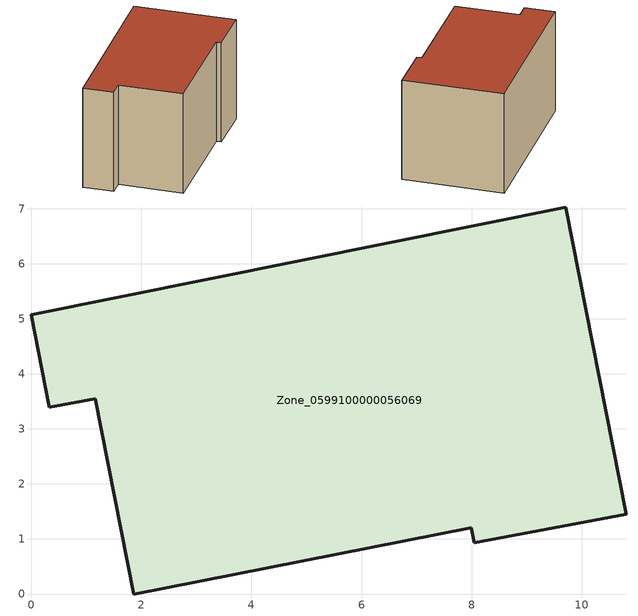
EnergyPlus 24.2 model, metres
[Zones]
Zone_0599100000056069
 floor ground (C_G): 9.71,7.03 10.81,1.45 8.05,0.93 7.99,1.2 1.86,0 1.16,3.55 0.33,3.39 0,5.07 z0
 wall outside (C_F): 10.81,1.45 9.71,7.03 0,5.07 0.33,3.39 1.16,3.55 1.86,0 7.99,1.2 8.05,0.93 10.81,1.45 z0:5.93
 roof outside (C_R): 8.05,0.93 10.81,1.45 9.71,7.03 0,5.07 0.33,3.39 1.16,3.55 1.86,0 7.99,1.2 z5.93
[BUILDING]
Pand.0599100000056069: North Axis=0; Terrain=City; Loads Convergence Tolerance Value=0.04; Temperature Convergence Tolerance Value=0.4; Solar Distribution=FullExterior; Maximum Number of Warmup Days=25; Minimum Number of Warmup Days=1
[Site:Location]
Rotterdam.The.Hague.AP_ZH_NLD Design_Conditions: Latitude=51.96; Longitude=4.45; Time Zone=1; Elevation=-4.5
[SITE:GROUNDTEMPERATURE:BUILDINGSURFACE]
18, 18, 18, 18, 18, 18, 18, 18, 18, 18, 18, 18
[MATERIAL] Thermal Absorptance=0.9; Solar Absorptance=0.7; Visible Absorptance=0.7
Name | Roughness | Thickness | Conductivity | Density | Specific Heat
G.TI.1975-1991 | MediumSmooth | 0.15 | 0.288461 | 540 | 1210
F.TI.1975-1991 | Rough | 0.3 | 0.230769 | 1920 | 840
R.TI.1975-1991 | MediumRough | 0.2 | 0.153846 | 1500 | 1000
[CONSTRUCTION]
C_G: G.TI.1975-1991
C_F: F.TI.1975-1991
C_R: R.TI.1975-1991
[ZONE]
Zone_0599100000056069: Type=1; Multiplier=1; Ceiling Height=Autocalculate; Volume=Autocalculate; Floor Area=autocalculate; Part of Total Floor Area=Yes
[ZONEINFILTRATION:DESIGNFLOWRATE]
Infil_Zone_0599100000056069: Zone or ZoneList or Space or SpaceList=Zone_0599100000056069; Schedule=AlwaysOn; Design Flow Rate Calculation Method=Flow/Area; Flow Rate per Floor Area=0.003; Constant Term Coefficient=1; Temperature Term Coefficient=0; Velocity Term Coefficient=0; Velocity Squared Term Coefficient=0
[HVACTEMPLATE:ZONE:IDEALLOADSAIRSYSTEM]
Zone_0599100000056069: Maximum Heating Supply Air Temperature=50; Minimum Cooling Supply Air Temperature=13; Maximum Heating Supply Air Humidity Ratio=0.0156; Minimum Cooling Supply Air Humidity Ratio=0.0077; Heating Limit=NoLimit; Cooling Limit=NoLimit; Dehumidification Control Type=ConstantSensibleHeatRatio; Cooling Sensible Heat Ratio=0.7; Dehumidification Setpoint=60; Humidification Control Type=None; Humidification Setpoint=30; Outdoor Air Method=None; Outdoor Air Flow Rate per Person=0.00944; Outdoor Air Flow Rate per Zone Floor Area=0; Outdoor Air Flow Rate per Zone=0; Demand Controlled Ventilation Type=None; Outdoor Air Economizer Type=NoEconomizer; Heat Recovery Type=None; Sensible Heat Recovery Effectiveness=0.7; Latent Heat Recovery Effectiveness=0.65
[ZONECONTROL:THERMOSTAT]
ThermostatControl_Zone_0599100000056069: Zone or ZoneList=Zone_0599100000056069; Control Type Schedule=DualSetpointControlType; Control 1=Thermostat_Zone_0599100000056069; Temperature Difference Between Cutout And Setpoint=0
[THERMOSTATSETPOINT:DUALSETPOINT]
Thermostat_Zone_0599100000056069: Heating Setpoint Temperature Schedule=HeatingSetpoint_Zone_0599100000056069; Cooling Setpoint Temperature Schedule=CoolingSetpoint_Zone_0599100000056069
[SCHEDULE:COMPACT]
HeatingSetpoint_Zone_0599100000056069: Through: 12/31, For: AllDays, Until: 24:00, 21
CoolingSetpoint_Zone_0599100000056069: Through: 12/31, For: AllDays, Until: 24:00, 24
DualSetpointControlType: Through: 12/31, For: AllDays, Until: 24:00, 4
AlwaysOn: Through: 12/31, For: AllDays, Until: 24:00, 1
